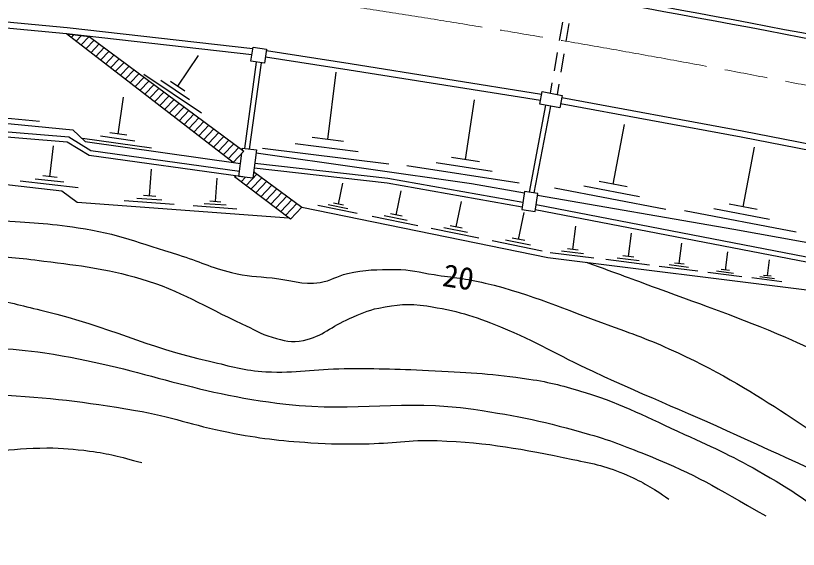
# Model space of a CAD drawing. Units: millimetres, scale not verified. Extents: x 40000 to 680000, y 20000 to 380000.
# Drawn here: x 349538 to 413044, y 259254 to 302536 of the extents above; entities that cross this region are included whole.
import ezdxf
from ezdxf.enums import TextEntityAlignment as Align

# ---------------------------------------------------------------- set-up
doc = ezdxf.new("R2010")
doc.units = ezdxf.units.MM
doc.header["$LTSCALE"] = 1000
doc.linetypes.add('CHAIN', pattern=[18.5, 12, -1.5, 3.5, -1.5])
doc.layers.add('M-BGD', color=7, linetype='Continuous', lineweight=25)
doc.layers.add('M-BMK', color=2, linetype='CHAIN', lineweight=13)
doc.styles.add('ＭＳ ゴシック', font='')
doc.styles.get('ＭＳ ゴシック').set_extended_font_data('MS Gothic')

msp = doc.modelspace()

# ---------------------------------------------------------------- linework, layer by layer
at = {"layer": 'M-BGD'}
for p, q in [((393674, 300530), (393929, 302008)), ((394420, 301912), (394181, 300432)), ((354254, 300986), (354040, 300762)), ((354878, 300915), (354438, 300455)), ((355502, 300845), (354837, 300148)), ((355907, 300545), (355235, 299841)), ((356312, 300246), (355633, 299534)), ((356717, 299946), (356031, 299227)), ((357122, 299646), (356429, 298920)), ((357527, 299346), (356828, 298613)), ((362688, 296815), (364364, 299316)), ((393250, 298066), (393505, 299545)), ((394022, 299444), (393783, 297964)), ((357932, 299046), (357226, 298306)), ((358337, 298746), (357624, 297999)), ((368124, 291770), (369085, 298777)), ((368521, 291719), (369481, 298718)), ((358742, 298446), (358022, 297692)), ((359147, 298146), (358420, 297385)), ((374861, 292498), (375543, 297954)), ((359552, 297846), (358819, 297078)), ((359957, 297546), (359217, 296771)), ((360362, 297246), (359615, 296464)), ((364613, 294618), (359925, 297761)), ((363651, 295717), (361306, 297288)), ((360767, 296946), (360013, 296157)), ((361172, 296646), (360411, 295850)), ((363274, 296422), (362102, 297208)), ((392937, 296246), (393081, 297081)), ((393623, 296976), (393488, 296139)), ((361577, 296347), (360810, 295543)), ((361982, 296047), (361208, 295236)), ((357866, 292936), (358287, 295917)), ((362387, 295747), (361606, 294929)), ((362792, 295447), (362004, 294622)), ((386029, 290865), (386778, 295721)), ((351475, 293946), (341214, 294932)), ((363197, 295147), (362402, 294315)), ((363602, 294847), (362801, 294008)), ((391226, 288227), (392563, 295272)), ((391622, 288168), (392955, 295195)), ((339762, 294669), (354166, 293285)), ((364007, 294547), (363199, 293701)), ((364411, 294247), (363597, 293394)), ((364816, 293947), (363995, 293087)), ((365221, 293647), (364393, 292780)), ((398011, 288878), (398937, 293703)), ((358565, 292837), (357167, 293035)), ((365626, 293347), (364792, 292473)), ((366031, 293047), (365190, 292166)), ((360555, 291796), (354966, 292586)), ((359211, 292366), (356416, 292761)), ((366436, 292747), (365588, 291859)), ((366841, 292448), (365986, 291552)), ((367246, 292148), (366384, 291245)), ((377333, 291497), (372219, 292136)), ((376140, 292339), (373583, 292658)), ((352322, 289469), (352603, 291970)), ((367651, 291848), (366783, 290938)), ((379805, 290496), (369577, 291773)), ((408567, 287041), (409493, 291866)), ((367657, 289503), (367898, 291383)), ((387167, 290690), (384891, 291041)), ((390393, 288950), (381290, 290354)), ((388211, 289908), (383659, 290610)), ((336529, 290210), (353294, 288323)), ((360407, 287914), (360565, 290082)), ((369121, 289699), (368229, 288761)), ((368848, 289900), (372767, 287003)), ((354597, 288579), (349906, 289107)), ((353459, 289024), (351114, 289288)), ((352908, 289403), (351735, 289535)), ((365741, 287455), (365879, 289346)), ((368181, 289436), (367827, 289063)), ((369526, 289399), (368631, 288458)), ((369931, 289100), (369033, 288155)), ((399142, 288661), (396880, 289095)), ((370336, 288800), (369435, 287853)), ((370741, 288501), (369837, 287550)), ((375734, 287249), (376080, 288948)), ((380425, 286363), (380827, 288335)), ((402302, 286804), (393256, 288540)), ((400157, 287841), (395634, 288709)), ((361403, 287569), (359371, 287717)), ((360915, 287877), (359899, 287951)), ((371146, 288201), (370240, 287247)), ((371552, 287902), (370642, 286945)), ((362399, 287224), (358336, 287521)), ((367479, 286853), (363934, 287112)), ((366610, 287154), (364837, 287284)), ((366184, 287423), (365298, 287488)), ((371957, 287602), (371044, 286642)), ((372362, 287303), (371446, 286339)), ((377240, 286499), (374054, 287149)), ((376487, 286874), (374894, 287199)), ((376132, 287168), (375336, 287330)), ((385290, 285397), (385712, 287466)), ((427586, 280275), (391759, 287197)), ((409698, 286824), (407436, 287258)), ((380887, 286269), (379963, 286457)), ((390345, 284392), (390787, 286563)), ((427510, 279883), (391700, 286801)), ((412859, 284967), (403813, 286703)), ((410713, 286004), (406190, 286872)), ((382173, 285493), (378476, 286247)), ((381299, 285928), (379450, 286305)), ((387124, 284484), (383244, 285275)), ((386207, 284940), (384267, 285336)), ((385775, 285298), (384805, 285495)), ((394744, 283564), (394981, 285454)), ((399259, 282998), (399496, 284889)), ((392269, 283434), (388199, 284264)), ((391307, 283913), (389272, 284328)), ((390853, 284288), (389836, 284496)), ((403379, 282427), (403588, 284098)), ((396457, 282869), (392912, 283313)), ((395600, 283217), (393828, 283439)), ((395187, 283508), (394301, 283619)), ((407125, 281907), (407310, 283379)), ((400972, 282304), (397428, 282748)), ((400116, 282651), (398343, 282873)), ((399702, 282943), (398816, 283054)), ((410533, 281434), (410695, 282725)), ((404893, 281812), (401759, 282205)), ((404136, 282119), (402569, 282316)), ((403770, 282377), (402987, 282476)), ((408460, 281366), (405699, 281711)), ((407793, 281636), (406412, 281809)), ((407470, 281863), (406780, 281950)), ((411118, 281196), (409908, 281348)), ((410836, 281396), (410230, 281472)), ((411703, 280959), (409282, 281263))]:
    msp.add_line(p, q, dxfattribs=at)
for points in [[(368705, 299354), (353664, 301052), (340404, 302303)], [(368780, 299849), (353715, 301550), (340438, 302802)], [(392116, 295656), (376599, 298122), (369807, 299183)], [(392212, 296147), (376676, 298616), (369881, 299678)], [(427758, 288857), (425574, 289319), (408395, 292682), (393753, 295373)], [(462445, 281672), (454137, 283746), (436955, 287422), (425673, 289809), (408488, 293174), (393849, 295864)], [(367970, 289460), (355491, 291187), (353716, 292280), (339626, 293443)], [(367708, 289900), (355629, 291571), (353845, 292671), (339670, 293840)], [(354166, 293285), (355166, 292329), (367791, 290545)], [(367931, 291640), (367951, 291792), (369072, 291648), (368779, 289359), (367657, 289503)], [(369043, 291419), (386526, 288913), (390820, 288167)], [(390703, 287390), (379738, 289341), (368932, 290554)], [(390644, 286994), (379681, 288945), (368881, 290157)], [(372767, 287003), (371848, 286037), (367302, 289459), (367402, 289539)], [(353294, 288323), (354541, 287397), (371707, 286143)], [(391877, 287983), (407798, 285217), (420555, 282930), (434477, 279967), (437579, 279617)], [(372767, 287003), (392718, 282935), (413962, 280273), (426901, 279548)]]:
    msp.add_lwpolyline(points, dxfattribs=at)
for points in [[(368056, 291548), (367181, 290631), (353664, 301052), (355503, 300845)], [(368800, 299986), (369903, 299819), (369731, 298680), (368628, 298846)], [(392258, 296379), (393887, 296061), (393690, 295051), (392060, 295370)], [(390616, 286808), (391677, 286649), (391899, 288126), (390838, 288285)]]:
    msp.add_lwpolyline(points, close=True, dxfattribs=at)
for radius in [1335424, 1335791]:
    msp.add_arc((161761, -1010758), radius, 76.89749, 80.78492, dxfattribs=at)
for points, knots in [([(312461, 291057), (317793, 289770), (319591, 289599), (323797, 287689), (324782, 287241), (325285, 286882), (326290, 286479), (329747, 285093), (331553, 283781), (335222, 283140), (336466, 282922), (337175, 282817), (338439, 282801), (341648, 282761), (343442, 283076), (346652, 283055), (348676, 283042), (349808, 282888), (351816, 282632), (354918, 282236), (356690, 282070), (359690, 281192), (363058, 280207), (364698, 278980), (367903, 277552), (368863, 277124), (369348, 276740), (370358, 276451), (371317, 276177), (371924, 275984), (372898, 276197), (374474, 276541), (375143, 277336), (376624, 277975), (377526, 278365), (378030, 278632), (378994, 278822), (380488, 279115), (381383, 279218), (382889, 278991), (385296, 278628), (386631, 278210), (388886, 277294), (391888, 276076), (393418, 275054), (396359, 273695), (401245, 271437), (404065, 270357), (408957, 268113), (412561, 266461), (414603, 265577), (418116, 263739), (421208, 262121), (422232, 261532), (425908, 259365)], [0, 0, 0, 0, 1, 1, 1, 2, 2, 2, 3, 3, 3, 4, 4, 4, 5, 5, 5, 6, 6, 6, 7, 7, 7, 8, 8, 8, 9, 9, 9, 10, 10, 10, 11, 11, 11, 12, 12, 12, 13, 13, 13, 14, 14, 14, 15, 15, 15, 16, 16, 16, 17, 17, 17, 18, 18, 18, 18]), ([(324402, 290872), (327710, 289392), (328653, 288904), (331496, 287966), (333036, 287458), (333870, 287008), (335476, 286780), (340398, 286082), (343218, 286307), (348176, 285934), (350693, 285744), (352114, 285717), (354610, 285341), (357863, 284851), (359590, 284091), (362738, 283140), (364440, 282625), (365328, 282117), (367056, 281700), (368317, 281396), (369059, 281406), (370349, 281267), (371872, 281102), (372739, 280673), (374254, 280902), (375147, 281037), (375573, 281415), (376454, 281616), (377943, 281955), (378822, 281952), (380349, 281954), (381584, 281956), (382261, 281716), (383482, 281531), (385105, 281285), (386035, 281243), (387630, 280854), (391704, 279858), (393841, 278793), (397790, 277382), (399971, 276604), (401195, 276159), (403294, 275181), (410445, 271849), (413757, 268688), (420650, 264852), (424916, 262478), (427243, 260988), (431742, 259094), (433055, 258542), (433508, 258330), (435128, 257740)], [0, 0, 0, 0, 1, 1, 1, 2, 2, 2, 3, 3, 3, 4, 4, 4, 5, 5, 5, 6, 6, 6, 7, 7, 7, 8, 8, 8, 9, 9, 9, 10, 10, 10, 11, 11, 11, 12, 12, 12, 13, 13, 13, 14, 14, 14, 15, 15, 15, 16, 16, 16, 17, 17, 17, 17]), ([(303468, 290110), (309536, 288701), (311265, 288277), (316172, 286780), (321691, 285097), (324601, 283608), (330078, 281791), (332723, 280913), (334155, 280141), (336915, 279753), (338422, 279541), (339288, 279845), (340810, 279838), (343393, 279825), (344843, 279754), (347414, 279499), (349195, 279322), (350160, 278983), (351901, 278568), (357213, 277299), (359950, 275699), (365278, 274504), (367050, 274106), (368036, 273749), (369850, 273657), (372329, 273531), (373718, 273898), (376200, 273911), (379078, 273926), (380692, 273894), (383566, 273742), (386550, 273583), (388232, 273510), (391186, 273064), (393003, 272791), (394004, 272509), (395758, 271964), (399013, 270952), (400695, 269980), (403802, 268577), (406363, 267421), (407802, 266763), (410236, 265360), (413121, 263696), (414083, 262931), (417264, 260534)], [0, 0, 0, 0, 1, 1, 1, 2, 2, 2, 3, 3, 3, 4, 4, 4, 5, 5, 5, 6, 6, 6, 7, 7, 7, 8, 8, 8, 9, 9, 9, 10, 10, 10, 11, 11, 11, 12, 12, 12, 13, 13, 13, 14, 14, 14, 15, 15, 15, 15]), ([(300424, 288643), (302500, 288114), (303167, 287985), (304826, 287288), (305945, 286819), (306487, 286366), (307620, 285934), (309416, 285248), (310525, 285169), (312335, 284522), (314319, 283811), (315379, 283275), (317357, 282547), (320486, 281395), (322273, 280842), (325420, 279739), (327366, 279057), (328403, 278504), (330396, 277975), (333832, 277063), (335751, 276405), (339286, 276028), (341132, 275830), (342181, 275928), (344034, 275810), (347110, 275614), (348852, 275636), (351901, 275181), (359625, 274029), (363698, 271897), (371459, 271032), (377377, 270373), (380805, 271457), (386699, 270609), (390416, 270074), (392484, 269604), (396097, 268577), (398059, 268019), (399115, 267559), (401008, 266799), (404837, 265261), (406095, 264412), (410406, 261973)], [0, 0, 0, 0, 1, 1, 1, 2, 2, 2, 3, 3, 3, 4, 4, 4, 5, 5, 5, 6, 6, 6, 7, 7, 7, 8, 8, 8, 9, 9, 9, 10, 10, 10, 11, 11, 11, 12, 12, 12, 13, 13, 13, 14, 14, 14, 14]), ([(295767, 287458), (300701, 285811), (302040, 285320), (306012, 283817), (312262, 281452), (315577, 279667), (321760, 277128), (326333, 275251), (328727, 273649), (333528, 272472), (336172, 271824), (337752, 272006), (340471, 271879), (343411, 271742), (345068, 271963), (348006, 271794), (352425, 271540), (354903, 271263), (359267, 270524), (362249, 270020), (363833, 269321), (366802, 268746), (369388, 268246), (370864, 268084), (373491, 267900), (375174, 267782), (376122, 267797), (377809, 267815), (380126, 267839), (381420, 268156), (383736, 268069), (388073, 267907), (390490, 267412), (394742, 266545), (396496, 266187), (397509, 266000), (399145, 265275), (400540, 264657), (401068, 264326), (402532, 263328)], [0, 0, 0, 0, 1, 1, 1, 2, 2, 2, 3, 3, 3, 4, 4, 4, 5, 5, 5, 6, 6, 6, 7, 7, 7, 8, 8, 8, 9, 9, 9, 10, 10, 10, 11, 11, 11, 12, 12, 12, 13, 13, 13, 13]), ([(288697, 286550), (289811, 286018), (290160, 285898), (291110, 285510), (294909, 283961), (297298, 283855), (301186, 282547), (307763, 280334), (311423, 278993), (317809, 276277), (319963, 275360), (321089, 274671), (323199, 273657), (325012, 272785), (326063, 272368), (327856, 271456), (329676, 270529), (330552, 269725), (332428, 268916), (334002, 268236), (334894, 267812), (336576, 267476), (339437, 266906), (341110, 266965), (344027, 266968), (347175, 266972), (348922, 267472), (352070, 267476), (353430, 267478), (354194, 267401), (355542, 267222), (357220, 266999), (357822, 266816), (359775, 266291)], [0, 0, 0, 0, 1, 1, 1, 2, 2, 2, 3, 3, 3, 4, 4, 4, 5, 5, 5, 6, 6, 6, 7, 7, 7, 8, 8, 8, 9, 9, 9, 10, 10, 10, 11, 11, 11, 11]), ([(395832, 282544), (398636, 281531), (399351, 281265), (401600, 280430), (405683, 278915), (408008, 278157), (412014, 276451), (414654, 275327), (416038, 274480), (418534, 273064), (423768, 270096), (426139, 267511), (431403, 264598), (434185, 263058), (435855, 262408), (438684, 260957), (442792, 258850), (444093, 258115), (449098, 255369)], [0, 0, 0, 0, 1, 1, 1, 2, 2, 2, 3, 3, 3, 4, 4, 4, 5, 5, 5, 6, 6, 6, 6])]:
    msp.add_open_spline(points, degree=3, knots=knots, dxfattribs=at)
at = {"layer": 'M-BMK'}
msp.add_arc((240555, -592353), 905940, 77.16277, 81.42097, dxfattribs=at)

# ---------------------------------------------------------------- texts
at = {"layer": 'M-BGD', "style": 'ＭＳ ゴシック'}
msp.add_text('20', height=1833, rotation=351.091, dxfattribs=at).set_placement((384007, 280079), align=Align.BOTTOM_LEFT)

doc.saveas('drawing.dxf')
